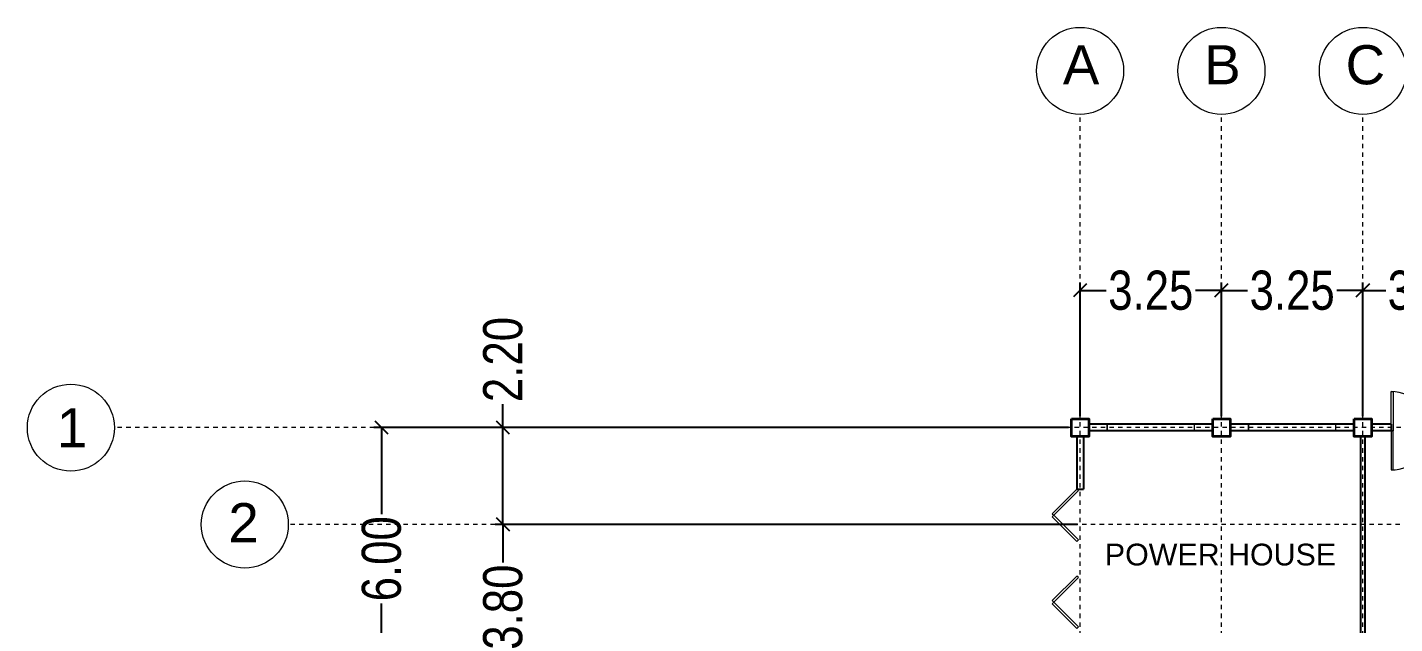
# Model space of a CAD drawing. Header units: millimetres. Extents: x 63005 to 126950, y 36019 to 74749.
# Drawn here: x 63038.97 to 63070.4, y 36337.12 to 36350.82 of the extents above; entities that cross this region are included whole.
import ezdxf

# ---------------------------------------------------------------- set-up
doc = ezdxf.new("R2010")
doc.units = ezdxf.units.MM
doc.header["$LTSCALE"] = 0.04
doc.linetypes.add('PHANTOM', pattern=[2.5, 1.25, -0.25, 0.25, -0.25, 0.25, -0.25])
doc.styles.get("Standard").update_dxf_attribs({"font": 'arial.ttf', "width": 0.8})
doc.styles.add('SWISSLT175', font='swissl.ttf', dxfattribs={"height": 0.175})
doc.dimstyles.new('dimension', dxfattribs={"dimtxt": 0.9, "dimasz": 0.3, "dimexe": 0.18, "dimexo": 0.0625, "dimgap": 0.09, "dimtad": 0, "dimzin": 0, "dimdsep": 46, "dimtxsty": 'Standard', "dimblk": 'OBLIQUE', "dimcen": 0.09, "dimclrd": 256, "dimclre": 256, "dimclrt": 256, "dimadec": 0, "dimazin": 0, "dimtfac": 1, "dimtofl": 0, "dimtmove": 0, "dimatfit": 3, "dimldrblk": 'OBLIQUE', "dimfxl": 1, "dimtolj": 1, "dimtzin": 0, "dimarcsym": 0})

# ---------------------------------------------------------------- blocks, each defined once
blk = doc.blocks.new('_Oblique')
at = {"color": 0, "linetype": 'ByBlock', "lineweight": -2}
blk.add_line((-0.5, -0.5), (0.5, 0.5), dxfattribs=at)
blk = doc.blocks.new('*D74')
at = {"lineweight": -2, "transparency": 16777216}
for p, q in [((63062.91, 36341.621), (63046.936, 36341.621)), ((63047.116, 36341.621), (63047.116, 36339.634)), ((63047.116, 36335.596), (63047.116, 36337.582)), ((63062.91, 36335.596), (63046.936, 36335.596))]:
    blk.add_line(p, q, dxfattribs=at)
at = {"layer": 'Defpoints', "color": 0, "lineweight": 25, "transparency": 16777216}
for p in [(63062.973, 36341.621), (63047.116, 36335.596), (63062.973, 36335.596)]:
    blk.add_point(p, dxfattribs=at)
at = {"lineweight": -2, "transparency": 16777216, "xscale": 0.3, "yscale": 0.3, "zscale": 0.3}
for p, rotation in [((63047.116, 36341.621), 90), ((63047.116, 36335.596), 270)]:
    blk.add_blockref('_Oblique', p, dxfattribs=dict(at, rotation=rotation))
at = {"lineweight": 5, "transparency": 16777216, "insert": (63047.116, 36338.608), "char_height": 0.9, "attachment_point": 5, "rotation": 90}
blk.add_mtext('\\A1;6.00', dxfattribs=at)
blk = doc.blocks.new('*D99')
at = {"lineweight": -2, "transparency": 16777216}
for p, q in [((63063.173, 36341.883), (63063.173, 36344.954)), ((63066.423, 36341.883), (63066.423, 36344.954)), ((63063.173, 36344.774), (63063.77, 36344.774)), ((63066.423, 36344.774), (63065.825, 36344.774))]:
    blk.add_line(p, q, dxfattribs=at)
at = {"layer": 'Defpoints', "color": 0, "lineweight": 25, "transparency": 16777216}
for p in [(63066.423, 36344.774), (63063.173, 36341.821), (63066.423, 36341.821)]:
    blk.add_point(p, dxfattribs=at)
at = {"lineweight": -2, "transparency": 16777216, "xscale": 0.3, "yscale": 0.3, "zscale": 0.3, "rotation": 180}
blk.add_blockref('_Oblique', (63063.173, 36344.774), dxfattribs=at)
at = {"lineweight": -2, "transparency": 16777216, "xscale": 0.3, "yscale": 0.3, "zscale": 0.3}
blk.add_blockref('_Oblique', (63066.423, 36344.774), dxfattribs=at)
at = {"lineweight": 5, "transparency": 16777216, "insert": (63064.798, 36344.774), "char_height": 0.9, "attachment_point": 5}
blk.add_mtext('\\A1;3.25', dxfattribs=at)
blk = doc.blocks.new('*D100')
at = {"lineweight": -2, "transparency": 16777216}
for p, q in [((63066.423, 36341.883), (63066.423, 36344.954)), ((63069.673, 36341.883), (63069.673, 36344.954)), ((63066.423, 36344.774), (63067.02, 36344.774)), ((63069.673, 36344.774), (63069.075, 36344.774))]:
    blk.add_line(p, q, dxfattribs=at)
at = {"layer": 'Defpoints', "color": 0, "lineweight": 25, "transparency": 16777216}
for p in [(63069.673, 36344.774), (63066.423, 36341.821), (63069.673, 36341.821)]:
    blk.add_point(p, dxfattribs=at)
at = {"lineweight": -2, "transparency": 16777216, "xscale": 0.3, "yscale": 0.3, "zscale": 0.3, "rotation": 180}
blk.add_blockref('_Oblique', (63066.423, 36344.774), dxfattribs=at)
at = {"lineweight": -2, "transparency": 16777216, "xscale": 0.3, "yscale": 0.3, "zscale": 0.3}
blk.add_blockref('_Oblique', (63069.673, 36344.774), dxfattribs=at)
at = {"lineweight": 5, "transparency": 16777216, "insert": (63068.048, 36344.774), "char_height": 0.9, "attachment_point": 5}
blk.add_mtext('\\A1;3.25', dxfattribs=at)
blk = doc.blocks.new('*D101')
at = {"lineweight": -2, "transparency": 16777216}
for p, q in [((63069.673, 36341.883), (63069.673, 36344.954)), ((63072.773, 36341.883), (63072.773, 36344.954)), ((63069.673, 36344.774), (63070.199, 36344.774)), ((63072.773, 36344.774), (63072.246, 36344.774))]:
    blk.add_line(p, q, dxfattribs=at)
at = {"layer": 'Defpoints', "color": 0, "lineweight": 25, "transparency": 16777216}
for p in [(63072.773, 36344.774), (63069.673, 36341.821), (63072.773, 36341.821)]:
    blk.add_point(p, dxfattribs=at)
at = {"lineweight": -2, "transparency": 16777216, "xscale": 0.3, "yscale": 0.3, "zscale": 0.3, "rotation": 180}
blk.add_blockref('_Oblique', (63069.673, 36344.774), dxfattribs=at)
at = {"lineweight": -2, "transparency": 16777216, "xscale": 0.3, "yscale": 0.3, "zscale": 0.3}
blk.add_blockref('_Oblique', (63072.773, 36344.774), dxfattribs=at)
at = {"lineweight": 5, "transparency": 16777216, "insert": (63071.223, 36344.774), "char_height": 0.9, "attachment_point": 5}
blk.add_mtext('\\A1;3.10', dxfattribs=at)
blk = doc.blocks.new('*D124')
at = {"lineweight": -2, "transparency": 16777216}
for p, q in [((63049.906, 36341.622), (63049.906, 36342.157)), ((63062.91, 36341.622), (63049.726, 36341.622)), ((63049.906, 36339.397), (63049.906, 36341.622)), ((63063.11, 36339.397), (63049.726, 36339.397))]:
    blk.add_line(p, q, dxfattribs=at)
at = {"layer": 'Defpoints', "color": 0, "lineweight": 25, "transparency": 16777216}
for p in [(63062.973, 36341.622), (63049.906, 36339.397), (63063.173, 36339.397)]:
    blk.add_point(p, dxfattribs=at)
at = {"lineweight": -2, "transparency": 16777216, "xscale": 0.3, "yscale": 0.3, "zscale": 0.3}
for p, rotation in [((63049.906, 36341.622), 90), ((63049.906, 36339.397), 270)]:
    blk.add_blockref('_Oblique', p, dxfattribs=dict(at, rotation=rotation))
at = {"lineweight": 5, "transparency": 16777216, "insert": (63049.906, 36343.187), "char_height": 0.9, "attachment_point": 5, "rotation": 90}
blk.add_mtext('\\A1;2.20', dxfattribs=at)
blk = doc.blocks.new('*D125')
at = {"lineweight": -2, "transparency": 16777216}
for p, q in [((63063.11, 36339.397), (63049.726, 36339.397)), ((63049.906, 36339.397), (63049.906, 36338.52)), ((63049.906, 36335.596), (63049.906, 36336.473)), ((63062.91, 36335.596), (63049.726, 36335.596))]:
    blk.add_line(p, q, dxfattribs=at)
at = {"layer": 'Defpoints', "color": 0, "lineweight": 25, "transparency": 16777216}
for p in [(63063.173, 36339.397), (63049.906, 36335.596), (63062.973, 36335.596)]:
    blk.add_point(p, dxfattribs=at)
at = {"lineweight": -2, "transparency": 16777216, "xscale": 0.3, "yscale": 0.3, "zscale": 0.3}
for p, rotation in [((63049.906, 36339.397), 90), ((63049.906, 36335.596), 270)]:
    blk.add_blockref('_Oblique', p, dxfattribs=dict(at, rotation=rotation))
at = {"lineweight": 5, "transparency": 16777216, "insert": (63049.906, 36337.496), "char_height": 0.9, "attachment_point": 5, "rotation": 90}
blk.add_mtext('\\A1;3.80', dxfattribs=at)

msp = doc.modelspace()

# ---------------------------------------------------------------- linework, layer by layer
at = {"color": 0, "linetype": 'PHANTOM', "lineweight": 5, "transparency": 33554495}
for p, q in [((63063.173, 36300.646), (63063.173, 36348.821)), ((63066.423, 36300.646), (63066.423, 36348.821)), ((63069.673, 36300.646), (63069.673, 36348.821)), ((63110.348, 36341.624), (63040.973, 36341.621)), ((63094.723, 36339.399), (63044.972, 36339.395))]:
    msp.add_line(p, q, dxfattribs=at)
at = {"color": 1, "lineweight": 13}
for p, q in [((63070.323, 36341.548), (63070.323, 36342.448)), ((63070.323, 36342.448), (63070.373, 36342.448)), ((63070.373, 36342.448), (63070.373, 36341.548)), ((63070.323, 36341.548), (63070.323, 36340.648)), ((63070.323, 36341.548), (63070.373, 36341.548)), ((63070.373, 36341.548), (63070.323, 36341.548)), ((63070.323, 36341.498), (63070.323, 36340.648)), ((63070.373, 36340.648), (63070.373, 36341.548)), ((63070.323, 36340.648), (63070.373, 36340.648))]:
    msp.add_line(p, q, dxfattribs=at)
at = {"color": 4, "lineweight": 25}
for p, q in [((63066.223, 36341.698), (63063.373, 36341.698)), ((63066.223, 36341.548), (63063.373, 36341.548)), ((63069.473, 36341.698), (63066.623, 36341.698)), ((63069.473, 36341.548), (63066.623, 36341.548)), ((63070.323, 36341.698), (63069.873, 36341.698)), ((63070.323, 36341.698), (63069.873, 36341.698)), ((63070.323, 36341.548), (63069.873, 36341.548)), ((63070.323, 36341.698), (63070.323, 36341.548)), ((63063.098, 36341.421), (63063.098, 36340.208)), ((63063.098, 36341.421), (63063.098, 36340.208)), ((63063.248, 36341.421), (63063.248, 36340.208)), ((63069.623, 36336.796), (63069.623, 36341.421)), ((63069.723, 36336.796), (63069.723, 36341.421)), ((63063.098, 36340.208), (63063.248, 36340.208))]:
    msp.add_line(p, q, dxfattribs=at)
at = {"color": 0, "lineweight": 9}
for p, q in [((63063.798, 36341.698), (63063.798, 36341.548)), ((63065.798, 36341.698), (63065.798, 36341.548)), ((63068.048, 36341.698), (63067.048, 36341.698)), ((63067.048, 36341.698), (63067.048, 36341.548)), ((63068.048, 36341.698), (63069.048, 36341.698)), ((63069.048, 36341.698), (63069.048, 36341.548))]:
    msp.add_line(p, q, dxfattribs=at)
at = {"color": 4, "lineweight": 35}
for points in [[(63062.973, 36341.821), (63063.373, 36341.821), (63063.373, 36341.421), (63062.973, 36341.421)], [(63066.223, 36341.821), (63066.623, 36341.821), (63066.623, 36341.421), (63066.223, 36341.421)], [(63069.473, 36341.821), (63069.873, 36341.821), (63069.873, 36341.421), (63069.473, 36341.421)]]:
    msp.add_lwpolyline(points, close=True, dxfattribs=at)
at = {"lineweight": 9}
for points in [[(63063.798, 36341.698), (63065.798, 36341.698), (63065.798, 36341.548), (63063.798, 36341.548)], [(63067.048, 36341.698), (63069.048, 36341.698), (63069.048, 36341.548), (63067.048, 36341.548)]]:
    msp.add_lwpolyline(points, close=True, dxfattribs=at)
at = {"color": 1, "lineweight": 13}
for points in [[(63063.133, 36340.173), (63063.098, 36340.208), (63062.532, 36339.643), (63062.567, 36339.607)], [(63063.133, 36339.042), (63063.098, 36339.006), (63062.532, 36339.572), (63062.567, 36339.607)], [(63063.133, 36338.175), (63063.098, 36338.21), (63062.532, 36337.645), (63062.567, 36337.609)], [(63063.133, 36337.044), (63063.098, 36337.008), (63062.532, 36337.574), (63062.567, 36337.609)]]:
    msp.add_lwpolyline(points, close=True, dxfattribs=at)
at = {"color": 0, "lineweight": 5, "transparency": 33554687}
for centre in [(63063.173, 36349.821), (63066.423, 36349.821), (63069.673, 36349.821), (63039.973, 36341.62), (63043.972, 36339.395)]:
    msp.add_circle(centre, 1, dxfattribs=at)
at = {"color": 1, "lineweight": 13}
msp.add_arc((63070.323, 36341.548), 0.9, 270.0079, 90, dxfattribs=at)

# ---------------------------------------------------------------- texts
at = {"color": 0, "lineweight": 5, "transparency": 33554687}
for s, p in [('A', (63062.777, 36349.511)), ('B', (63066.027, 36349.511)), ('C', (63069.277, 36349.511)), ('1', (63039.649, 36341.167)), ('2', (63043.594, 36338.987))]:
    msp.add_text(s, height=0.9, dxfattribs=at).set_placement(p)
at = {"color": 0, "lineweight": -2, "ltscale": 0.4, "insert": (63066.4, 36338.701), "char_height": 0.5, "attachment_point": 5, "line_spacing_factor": 0.9, "style": 'SWISSLT175'}
msp.add_mtext('POWER HOUSE', dxfattribs=at)

# ---------------------------------------------------------------- dimensions: what is measured, and where the dimension line sits
at = {"color": 0, "lineweight": 5, "transparency": 33554559}
dim = msp.add_linear_dim(base=(63066.423, 36344.774), p1=(63063.173, 36341.821), p2=(63066.423, 36341.821), dimstyle='dimension', dxfattribs=at)
dim.commit()
dim.dimension.update_dxf_attribs({"geometry": '*D99', "text_midpoint": (63064.798, 36344.774)})
for base, p1, p2, picture, middle in [((63069.673, 36344.774), (63066.423, 36341.821), (63069.673, 36341.821), '*D100', (63068.048, 36344.774)), ((63072.773, 36344.774), (63069.673, 36341.821), (63072.773, 36341.821), '*D101', (63071.223, 36344.774))]:
    dim = msp.add_linear_dim(base=base, p1=p1, p2=p2, dimstyle='dimension', override={"dimtmove": 1}, dxfattribs=at)
    dim.commit()
    dim.dimension.update_dxf_attribs({"geometry": picture, "text_midpoint": middle})
dim = msp.add_linear_dim(base=(63049.906, 36339.397), p1=(63062.973, 36341.622), p2=(63063.173, 36339.397), angle=90, text='2.20', dimstyle='dimension', dxfattribs=at)
dim.commit()
dim.dimension.update_dxf_attribs({"geometry": '*D124', "text_midpoint": (63049.906, 36343.187), "dimtype": 160})
dim = msp.add_linear_dim(base=(63047.116, 36335.596), p1=(63062.973, 36341.621), p2=(63062.973, 36335.596), angle=90, text='6.00', dimstyle='dimension', dxfattribs=at)
dim.commit()
dim.dimension.update_dxf_attribs({"geometry": '*D74', "text_midpoint": (63047.116, 36338.608)})
dim = msp.add_linear_dim(base=(63049.906, 36335.596), p1=(63063.173, 36339.397), p2=(63062.973, 36335.596), angle=90, dimstyle='dimension', dxfattribs=at)
dim.commit()
dim.dimension.update_dxf_attribs({"geometry": '*D125', "text_midpoint": (63049.906, 36337.496)})

doc.saveas('drawing.dxf')
